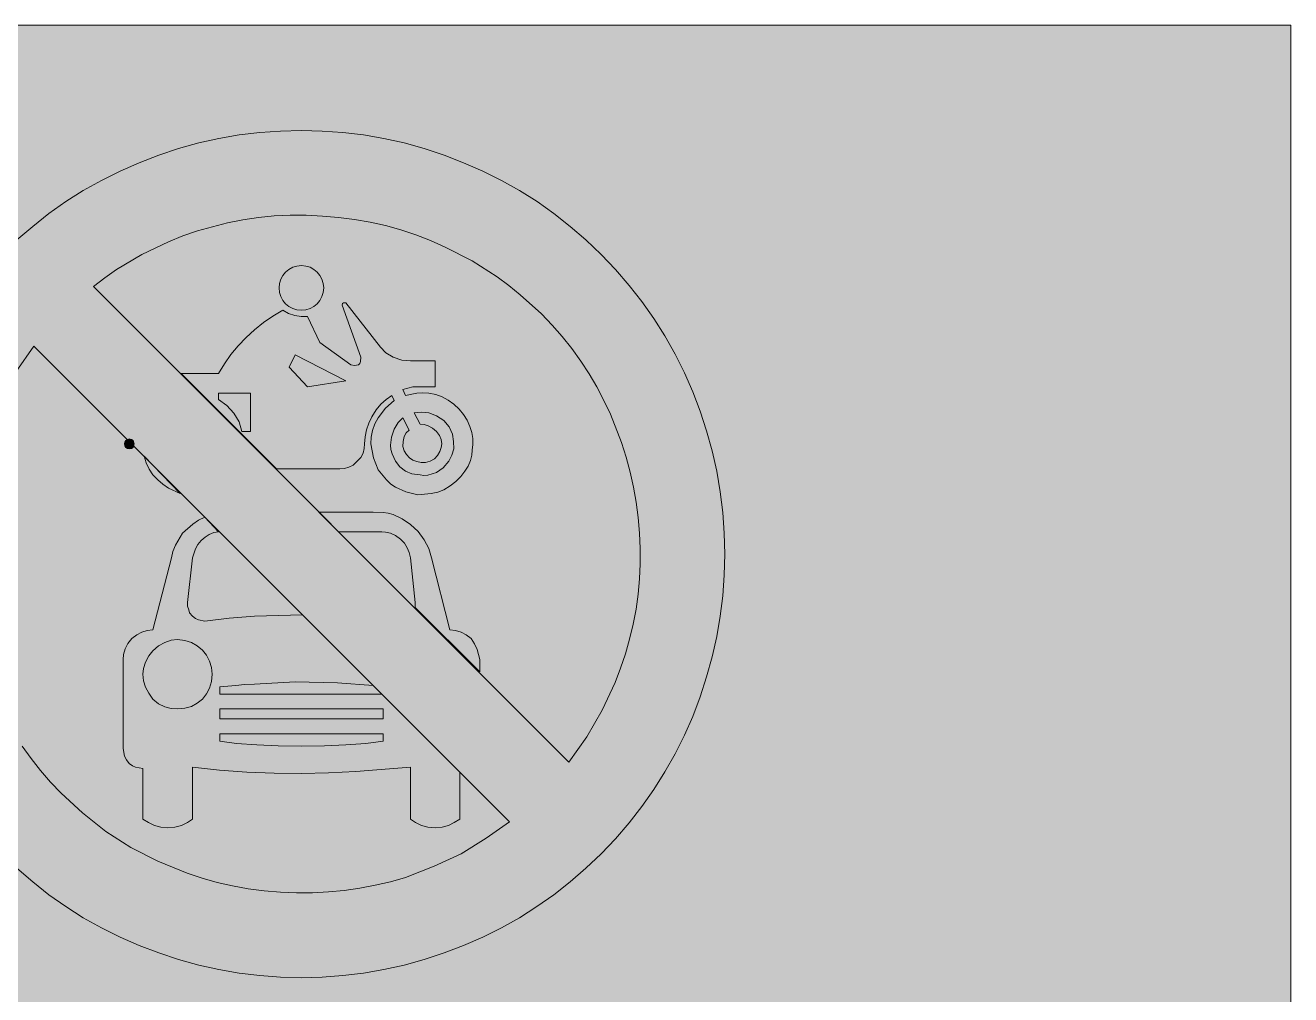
# Model space of a CAD drawing. Header units: metres. Extents: x 141 to 429, y 13 to 259.
# Drawn here: x 244.8 to 428.8, y 118.3 to 259.2 of the extents above; entities that cross this region are included whole.
import ezdxf

# ---------------------------------------------------------------- set-up
doc = ezdxf.new("R2010")
doc.units = ezdxf.units.M
for name, color, linetype, true_color in [('FILL_BLACK_000000', 7, 'Continuous', 0x000000), ('FILL_RED_FF0000', 7, 'Continuous', 0xff0000), ('FILL_WHITE_FFFFFF', 7, 'Continuous', 0xffffff), ('FILL_YELLOW_FFFF00', 7, 'Continuous', 0xffff00), ('STROKE_BLACK_000000', 7, 'Continuous', 0x000000)]:
    doc.layers.add(name, color=color, linetype=linetype, true_color=true_color)

msp = doc.modelspace()

# ---------------------------------------------------------------- hatches: boundary and pattern name
at = {"layer": 'FILL_BLACK_000000', "true_color": 0x000000}
h = msp.add_hatch(color=7, dxfattribs=at)
h.dxf.hatch_style = 1
h.paths.add_polyline_path([(288.11, 220.38), (287.93, 219.77), (287.63, 219.22), (287.24, 218.74), (286.76, 218.35), (286.21, 218.05), (285.6, 217.87), (284.94, 217.8), (284.28, 217.87), (283.67, 218.05), (283.12, 218.35), (282.65, 218.74), (282.25, 219.22), (281.95, 219.77), (281.77, 220.38), (281.7, 221.04), (281.77, 221.7), (281.95, 222.31), (282.25, 222.86), (282.65, 223.33), (283.12, 223.73), (283.67, 224.03), (284.28, 224.21), (284.94, 224.28), (285.6, 224.21), (286.21, 224.03), (286.76, 223.73), (287.24, 223.33), (287.63, 222.86), (287.93, 222.31), (288.11, 221.7), (288.18, 221.04), (288.11, 220.38)])
h = msp.add_hatch(color=7, dxfattribs=at)
h.dxf.hatch_style = 1
h.paths.add_polyline_path([(299.7, 206.28), (300.06, 205.38), (301.7, 205.76), (302.57, 205.81), (303.48, 205.74), (304.5, 205.54), (305.42, 205.2), (306.26, 204.73), (307.08, 204.12), (307.85, 203.41), (308.52, 202.63), (309.05, 201.79), (309.42, 200.88), (309.73, 200.04), (309.87, 199.17), (309.88, 198.3), (309.78, 197.46), (309.71, 196.73), (309.51, 195.93), (309.17, 195.13), (308.7, 194.4), (308.1, 193.62), (307.37, 192.91), (306.55, 192.27), (305.64, 191.7), (304.77, 191.36), (303.82, 191.14), (301.86, 190.98), (300.11, 191.38), (298.62, 192.06), (297.95, 192.53), (297.29, 193.12), (296.1, 194.58), (295.43, 196.33), (295.02, 198.36), (295.09, 199.33), (295.29, 200.32), (295.63, 201.27), (296.1, 202.14), (297.18, 203.58), (298.44, 204.66), (298.08, 205.38), (297.28, 204.8), (296.51, 204.12), (295.8, 203.3), (295.2, 202.32), (294.73, 201.37), (294.39, 200.41), (294.19, 199.41), (294.12, 198.36), (294.08, 197.69), (293.92, 197.03), (293.59, 196.41), (293.04, 195.84), (292.47, 195.29), (291.85, 194.96), (291.19, 194.8), (290.52, 194.76), (281.34, 194.76), (267.48, 208.62), (272.88, 208.62), (273.74, 210.01), (274.7, 211.35), (275.75, 212.62), (276.89, 213.82), (278.11, 214.94), (279.41, 215.99), (280.79, 216.94), (282.24, 217.8), (283.08, 217.33), (283.97, 217.01), (284.9, 216.86), (285.84, 216.9), (287.64, 213.12), (292.14, 209.88), (292.68, 209.74), (293.22, 209.88), (293.43, 210.07), (293.54, 210.35), (293.58, 210.96), (290.88, 218.52), (290.9, 218.77), (291.06, 218.88), (291.42, 218.88), (296.46, 212.4), (297.23, 211.61), (298.26, 210.96), (299.52, 210.55), (300.78, 210.42), (304.38, 210.42), (304.38, 206.64), (302.58, 206.64), (301.14, 206.64), (299.7, 206.28)])
h.paths.add_polyline_path([(297.9, 198.18), (297.96, 197.54), (298.13, 196.94), (298.62, 195.84), (299.27, 195.05), (300.06, 194.4), (301.01, 193.99), (302.22, 193.86), (302.76, 193.79), (303.32, 193.84), (304.56, 194.22), (305.53, 194.89), (306.36, 195.84), (306.79, 196.74), (307.08, 197.64), (307.06, 198.72), (306.9, 199.8), (306.41, 200.86), (305.64, 201.78), (304.56, 202.45), (303.48, 202.86), (302.4, 202.99), (301.32, 202.86), (302.22, 201.24), (302.79, 201.17), (303.39, 200.97), (303.99, 200.63), (304.56, 200.16), (305, 199.59), (305.26, 198.99), (305.34, 198.39), (305.28, 197.82), (305.08, 197.26), (304.74, 196.69), (304.27, 196.2), (303.66, 195.84), (302.99, 195.67), (302.33, 195.66), (301.71, 195.79), (301.14, 196.02), (300.64, 196.35), (300.22, 196.81), (299.9, 197.36), (299.7, 198), (299.72, 198.72), (299.88, 199.44), (300.17, 199.96), (300.6, 200.34), (299.7, 202.14), (299, 201.46), (298.44, 200.52), (298.04, 199.35), (297.9, 198.18)], flags=16)
h.paths.add_polyline_path([(285.84, 206.64), (291.42, 207.54), (284.04, 211.32), (283.14, 209.52), (285.84, 206.64)], flags=16)
h.paths.add_polyline_path([(277.56, 205.74), (272.88, 205.74), (272.88, 204.84), (274.12, 203.93), (275.13, 202.84), (275.87, 201.57), (276.3, 200.16), (277.56, 200.16), (277.56, 205.74)], flags=16)
h = msp.add_hatch(color=7, dxfattribs=at)
h.dxf.hatch_style = 1
h.paths.add_polyline_path([(260.48, 197.86), (260.26, 197.7), (259.92, 197.64), (259.66, 197.7), (259.43, 197.86), (259.26, 198.1), (259.2, 198.36), (259.26, 198.62), (259.43, 198.85), (259.66, 199.02), (259.92, 199.08), (260.26, 199.02), (260.48, 198.85), (260.64, 198.36), (260.48, 197.86)])
h = msp.add_hatch(color=7, dxfattribs=at)
h.dxf.hatch_style = 1
h.paths.add_polyline_path([(267.3, 191.16), (265.61, 191.95), (264.79, 192.5), (264.06, 193.14), (263.35, 193.88), (262.8, 194.71), (262.39, 195.62), (262.08, 196.56), (267.3, 191.16)])
h = msp.add_hatch(color=7, dxfattribs=at)
h.dxf.hatch_style = 1
h.paths.add_polyline_path([(267.66, 185.4), (269.14, 186.7), (269.99, 187.27), (270.9, 187.74), (272.88, 185.58), (272.21, 185.48), (271.55, 185.22), (270.93, 184.82), (270.36, 184.32), (269.88, 183.75), (269.53, 183.13), (269.1, 181.8), (268.38, 175.32), (268.4, 174.78), (268.56, 174.24), (268.69, 173.79), (269.1, 173.34), (269.53, 173), (270, 172.78), (270.9, 172.62), (274.43, 173.05), (278.1, 173.34), (285.12, 173.52), (295.38, 163.26), (290.18, 163.66), (284.04, 163.8), (278.1, 163.44), (276.68, 163.42), (275.4, 163.26), (273.06, 163.08), (273.06, 162), (296.64, 162), (307.98, 150.66), (307.98, 143.82), (307.16, 143.32), (306.31, 142.92), (305.4, 142.66), (304.38, 142.56), (303.34, 142.66), (302.38, 142.92), (301.52, 143.32), (300.78, 143.82), (300.78, 151.38), (292.86, 150.73), (288.88, 150.54), (284.94, 150.48), (281, 150.52), (277.02, 150.66), (273.04, 150.94), (269.1, 151.38), (269.1, 143.82), (268.36, 143.32), (267.5, 142.92), (266.54, 142.66), (265.5, 142.56), (264.48, 142.66), (263.56, 142.92), (262.72, 143.32), (261.9, 143.82), (261.9, 151.2), (260.84, 151.36), (260.36, 151.58), (259.92, 151.92), (259.49, 152.46), (259.2, 153), (259.02, 154.08), (259.02, 167.04), (259.09, 167.77), (259.31, 168.57), (259.7, 169.37), (260.28, 170.1), (260.99, 170.6), (261.74, 171), (262.53, 171.26), (263.34, 171.36), (266.04, 181.8), (266.27, 182.74), (266.65, 183.67), (267.66, 185.4)])
h.paths.add_polyline_path([(270.54, 168.41), (269.8, 169.04), (268.94, 169.51), (267.98, 169.81), (266.94, 169.92), (266, 169.82), (265.07, 169.51), (264.18, 169.01), (263.34, 168.3), (262.74, 167.54), (262.28, 166.66), (262, 165.74), (261.9, 164.88), (262, 163.94), (262.28, 163.01), (262.74, 162.12), (263.34, 161.28), (264.18, 160.6), (265.07, 160.15), (266, 159.91), (266.94, 159.84), (267.98, 159.94), (268.94, 160.22), (269.8, 160.68), (270.54, 161.28), (271.14, 162.02), (271.6, 162.88), (271.88, 163.84), (271.98, 164.88), (271.88, 165.87), (271.6, 166.81), (271.14, 167.66), (270.54, 168.41)], flags=16)
h.paths.add_polyline_path([(273.06, 158.4), (296.82, 158.4), (296.82, 159.84), (273.06, 159.84), (273.06, 158.4)], flags=16)
h.paths.add_polyline_path([(273.06, 155.16), (275.49, 154.82), (278.46, 154.62), (281.56, 154.46), (284.94, 154.44), (288.31, 154.46), (291.42, 154.62), (294.3, 154.8), (296.82, 155.16), (296.82, 156.24), (273.06, 156.24), (273.06, 155.16)], flags=16)
h = msp.add_hatch(color=7, dxfattribs=at)
h.dxf.hatch_style = 1
h.paths.add_polyline_path([(290.34, 185.58), (287.46, 188.46), (295.38, 188.46), (296.82, 188.41), (297.56, 188.31), (298.26, 188.1), (299.59, 187.45), (300.78, 186.66), (301.89, 185.62), (302.78, 184.43), (303.44, 183.14), (303.84, 181.8), (306.54, 171.36), (307.35, 171.25), (308.16, 171), (308.88, 170.62), (309.6, 170.1), (310.12, 169.29), (310.5, 168.48), (310.86, 167.04), (310.86, 165.24), (301.5, 174.6), (301.5, 174.96), (301.5, 175.32), (300.78, 181.8), (300.61, 182.58), (300.33, 183.28), (299.92, 183.93), (299.34, 184.5), (298.64, 185.05), (297.9, 185.38), (297.16, 185.54), (296.46, 185.58), (290.34, 185.58)])
at = {"layer": 'FILL_RED_FF0000', "true_color": 0xff0000}
h = msp.add_hatch(color=7, dxfattribs=at)
h.dxf.hatch_style = 1
h.paths.add_polyline_path([(346.42, 179.31), (346.2, 176.3), (345.83, 173.31), (345.31, 170.35), (344.65, 167.41), (343.84, 164.49), (342.9, 161.61), (341.82, 158.76), (340.61, 156.02), (339.26, 153.33), (337.78, 150.71), (336.17, 148.16), (334.44, 145.69), (332.58, 143.29), (330.6, 140.99), (328.5, 138.78), (326.3, 136.68), (324.01, 134.7), (321.64, 132.84), (319.18, 131.11), (316.65, 129.5), (314.02, 128.02), (311.31, 126.67), (308.52, 125.46), (305.67, 124.38), (302.79, 123.44), (299.87, 122.63), (296.93, 121.97), (293.97, 121.45), (290.98, 121.08), (287.97, 120.86), (284.94, 120.78), (281.91, 120.86), (278.9, 121.08), (275.91, 121.45), (272.95, 121.97), (270.01, 122.63), (267.09, 123.44), (264.21, 124.38), (261.36, 125.46), (258.57, 126.67), (255.86, 128.02), (253.23, 129.5), (250.7, 131.11), (248.24, 132.84), (245.87, 134.7), (243.58, 136.68), (241.38, 138.78), (239.28, 140.99), (237.3, 143.29), (235.44, 145.69), (233.71, 148.16), (232.1, 150.71), (230.62, 153.33), (229.27, 156.02), (228.06, 158.76), (226.98, 161.61), (226.04, 164.49), (225.23, 167.41), (224.57, 170.35), (224.05, 173.31), (223.68, 176.3), (223.46, 179.31), (223.38, 182.34), (223.46, 185.38), (223.68, 188.4), (224.05, 191.41), (224.57, 194.4), (225.23, 197.35), (226.04, 200.26), (226.98, 203.12), (228.06, 205.92), (229.27, 208.71), (230.62, 211.42), (232.1, 214.05), (233.71, 216.58), (235.44, 219.04), (237.3, 221.41), (239.28, 223.7), (241.38, 225.9), (243.58, 228), (245.87, 229.98), (248.24, 231.84), (250.7, 233.57), (253.23, 235.18), (255.86, 236.66), (258.57, 238.01), (261.36, 239.22), (264.21, 240.35), (267.09, 241.32), (270.01, 242.12), (272.95, 242.77), (275.91, 243.27), (278.9, 243.62), (281.91, 243.83), (284.94, 243.9), (287.97, 243.83), (290.98, 243.62), (293.97, 243.27), (296.93, 242.77), (299.87, 242.12), (302.79, 241.32), (305.67, 240.35), (308.52, 239.22), (311.31, 238.01), (314.02, 236.66), (316.65, 235.18), (319.19, 233.57), (321.64, 231.84), (324.01, 229.98), (326.3, 228), (328.5, 225.9), (330.6, 223.7), (332.58, 221.41), (334.44, 219.04), (336.17, 216.58), (337.78, 214.05), (339.26, 211.42), (340.61, 208.71), (341.82, 205.92), (342.9, 203.12), (343.84, 200.26), (344.65, 197.35), (345.31, 194.4), (345.83, 191.41), (346.2, 188.4), (346.42, 185.38), (346.5, 182.34), (346.42, 179.31)])
at = {"layer": 'FILL_WHITE_FFFFFF', "true_color": 0xffffff}
h = msp.add_hatch(color=7, dxfattribs=at)
h.dxf.hatch_style = 1
h.paths.add_polyline_path([(254.7, 221.22), (256.35, 222.51), (258.07, 223.69), (261.72, 225.9), (265.63, 227.74), (267.69, 228.58), (269.82, 229.32), (274.2, 230.49), (276.44, 230.94), (278.71, 231.28), (281, 231.51), (283.31, 231.62), (285.65, 231.62), (288, 231.48), (290.35, 231.29), (292.66, 231), (294.94, 230.61), (297.18, 230.11), (299.39, 229.5), (301.57, 228.77), (303.71, 227.93), (305.82, 226.98), (309.74, 224.95), (313.38, 222.66), (315.1, 221.39), (316.76, 220.03), (319.86, 217.26), (321.41, 215.64), (322.87, 213.96), (324.25, 212.21), (325.55, 210.41), (326.76, 208.55), (327.89, 206.64), (328.92, 204.68), (329.87, 202.68), (331.49, 198.55), (332.17, 196.43), (332.74, 194.28), (333.23, 192.09), (333.61, 189.88), (333.89, 187.65), (334.08, 185.4), (334.19, 183.17), (334.2, 180.95), (334.1, 178.73), (333.89, 176.53), (333.59, 174.33), (333.18, 172.16), (332.66, 170), (332.05, 167.87), (331.35, 165.77), (330.55, 163.7), (328.66, 159.66), (326.42, 155.78), (323.82, 152.1), (254.7, 221.22)])
h = msp.add_hatch(color=7, dxfattribs=at)
h.dxf.hatch_style = 1
h.paths.add_polyline_path([(315.18, 143.46), (311.8, 141.05), (308.16, 138.78), (304.24, 137), (300.06, 135.36), (297.88, 134.74), (295.68, 134.21), (293.44, 133.79), (291.17, 133.47), (288.88, 133.25), (286.57, 133.13), (284.23, 133.12), (281.88, 133.2), (279.53, 133.39), (277.22, 133.7), (274.94, 134.12), (272.7, 134.64), (270.49, 135.26), (268.31, 135.98), (264.06, 137.7), (260.14, 139.72), (256.5, 142.02), (253.12, 144.74), (250.02, 147.6), (248.47, 149.22), (247.01, 150.9), (245.63, 152.63), (244.33, 154.42), (243.12, 156.27), (241.99, 158.16), (240.01, 162.09), (239.15, 164.12), (238.39, 166.19), (237.71, 168.29), (237.14, 170.43), (236.65, 172.6), (236.27, 174.8), (235.99, 177.03), (235.8, 179.28), (235.69, 181.54), (235.68, 183.78), (235.78, 186.01), (235.99, 188.23), (236.29, 190.43), (236.7, 192.6), (237.22, 194.75), (237.82, 196.87), (238.53, 198.97), (239.33, 201.03), (241.22, 205.05), (243.46, 208.9), (246.06, 212.58), (315.18, 143.46)])
at = {"layer": 'FILL_YELLOW_FFFF00', "true_color": 0xffff00}
h = msp.add_hatch(color=7, dxfattribs=at)
h.dxf.hatch_style = 1
h.paths.add_polyline_path([(428.76, 259.2), (428.76, 12.78), (141.12, 12.78), (141.12, 259.2), (428.76, 259.2)])

# ---------------------------------------------------------------- linework, layer by layer
at = {"layer": 'FILL_BLACK_000000', "lineweight": 0, "true_color": 0x000000}
for points in [[(288.11, 220.38), (287.93, 219.77), (287.63, 219.22), (287.24, 218.74), (286.76, 218.35), (286.21, 218.05), (285.6, 217.87), (284.94, 217.8), (284.28, 217.87), (283.67, 218.05), (283.12, 218.35), (282.65, 218.74), (282.25, 219.22), (281.95, 219.77), (281.77, 220.38), (281.7, 221.04), (281.77, 221.7), (281.95, 222.31), (282.25, 222.86), (282.65, 223.33), (283.12, 223.73), (283.67, 224.03), (284.28, 224.21), (284.94, 224.28), (285.6, 224.21), (286.21, 224.03), (286.76, 223.73), (287.24, 223.33), (287.63, 222.86), (287.93, 222.31), (288.11, 221.7), (288.18, 221.04)], [(299.7, 206.28), (300.06, 205.38), (301.7, 205.76), (302.57, 205.81), (303.48, 205.74), (304.5, 205.54), (305.42, 205.2), (306.26, 204.73), (307.08, 204.12), (307.85, 203.41), (308.52, 202.63), (309.05, 201.79), (309.42, 200.88), (309.73, 200.04), (309.87, 199.17), (309.88, 198.3), (309.78, 197.46), (309.71, 196.73), (309.51, 195.93), (309.17, 195.13), (308.7, 194.4), (308.1, 193.62), (307.37, 192.91), (306.55, 192.27), (305.64, 191.7), (304.77, 191.36), (303.82, 191.14), (301.86, 190.98), (300.11, 191.38), (298.62, 192.06), (297.95, 192.53), (297.29, 193.12), (296.1, 194.58), (295.43, 196.33), (295.02, 198.36), (295.09, 199.33), (295.29, 200.32), (295.63, 201.27), (296.1, 202.14), (297.18, 203.58), (298.44, 204.66), (298.08, 205.38), (297.28, 204.8), (296.51, 204.12), (295.8, 203.3), (295.2, 202.32), (294.73, 201.37), (294.39, 200.41), (294.19, 199.41), (294.12, 198.36), (294.08, 197.69), (293.92, 197.03), (293.59, 196.41), (293.04, 195.84), (292.47, 195.29), (291.85, 194.96), (291.19, 194.8), (290.52, 194.76), (281.34, 194.76), (267.48, 208.62), (272.88, 208.62), (273.74, 210.01), (274.7, 211.35), (275.75, 212.62), (276.89, 213.82), (278.11, 214.94), (279.41, 215.99), (280.79, 216.94), (282.24, 217.8), (283.08, 217.33), (283.97, 217.01), (284.9, 216.86), (285.84, 216.9), (287.64, 213.12), (292.14, 209.88), (292.68, 209.74), (293.22, 209.88), (293.43, 210.07), (293.54, 210.35), (293.58, 210.96), (290.88, 218.52), (290.9, 218.77), (291.06, 218.88), (291.42, 218.88), (296.46, 212.4), (297.23, 211.61), (298.26, 210.96), (299.52, 210.55), (300.78, 210.42), (304.38, 210.42), (304.38, 206.64), (302.58, 206.64), (301.14, 206.64)], [(285.84, 206.64), (291.42, 207.54), (284.04, 211.32), (283.14, 209.52)], [(277.56, 205.74), (272.88, 205.74), (272.88, 204.84), (274.12, 203.93), (275.13, 202.84), (275.87, 201.57), (276.3, 200.16), (277.56, 200.16)], [(297.9, 198.18), (297.96, 197.54), (298.13, 196.94), (298.62, 195.84), (299.27, 195.05), (300.06, 194.4), (301.01, 193.99), (302.22, 193.86), (302.76, 193.79), (303.32, 193.84), (304.56, 194.22), (305.53, 194.89), (306.36, 195.84), (306.79, 196.74), (307.08, 197.64), (307.06, 198.72), (306.9, 199.8), (306.41, 200.86), (305.64, 201.78), (304.56, 202.45), (303.48, 202.86), (302.4, 202.99), (301.32, 202.86), (302.22, 201.24), (302.79, 201.17), (303.39, 200.97), (303.99, 200.63), (304.56, 200.16), (305, 199.59), (305.26, 198.99), (305.34, 198.39), (305.28, 197.82), (305.08, 197.26), (304.74, 196.69), (304.27, 196.2), (303.66, 195.84), (302.99, 195.67), (302.33, 195.66), (301.71, 195.79), (301.14, 196.02), (300.64, 196.35), (300.22, 196.81), (299.9, 197.36), (299.7, 198), (299.72, 198.72), (299.88, 199.44), (300.17, 199.96), (300.6, 200.34), (299.7, 202.14), (299, 201.46), (298.44, 200.52), (298.04, 199.35)], [(260.48, 197.86), (260.26, 197.7), (259.92, 197.64), (259.66, 197.7), (259.43, 197.86), (259.26, 198.1), (259.2, 198.36), (259.26, 198.62), (259.43, 198.85), (259.66, 199.02), (259.92, 199.08), (260.26, 199.02), (260.48, 198.85), (260.64, 198.36)], [(267.3, 191.16), (265.61, 191.95), (264.79, 192.5), (264.06, 193.14), (263.35, 193.88), (262.8, 194.71), (262.39, 195.62), (262.08, 196.56)], [(267.66, 185.4), (269.14, 186.7), (269.99, 187.27), (270.9, 187.74), (272.88, 185.58), (272.21, 185.48), (271.55, 185.22), (270.93, 184.82), (270.36, 184.32), (269.88, 183.75), (269.53, 183.13), (269.1, 181.8), (268.38, 175.32), (268.4, 174.78), (268.56, 174.24), (268.69, 173.79), (269.1, 173.34), (269.53, 173), (270, 172.78), (270.9, 172.62), (274.43, 173.05), (278.1, 173.34), (285.12, 173.52), (295.38, 163.26), (290.18, 163.66), (284.04, 163.8), (278.1, 163.44), (276.68, 163.42), (275.4, 163.26), (273.06, 163.08), (273.06, 162), (296.64, 162), (307.98, 150.66), (307.98, 143.82), (307.16, 143.32), (306.31, 142.92), (305.4, 142.66), (304.38, 142.56), (303.34, 142.66), (302.38, 142.92), (301.52, 143.32), (300.78, 143.82), (300.78, 151.38), (292.86, 150.73), (288.88, 150.54), (284.94, 150.48), (281, 150.52), (277.02, 150.66), (273.04, 150.94), (269.1, 151.38), (269.1, 143.82), (268.36, 143.32), (267.5, 142.92), (266.54, 142.66), (265.5, 142.56), (264.48, 142.66), (263.56, 142.92), (262.72, 143.32), (261.9, 143.82), (261.9, 151.2), (260.84, 151.36), (260.36, 151.58), (259.92, 151.92), (259.49, 152.46), (259.2, 153), (259.02, 154.08), (259.02, 167.04), (259.09, 167.77), (259.31, 168.57), (259.7, 169.37), (260.28, 170.1), (260.99, 170.6), (261.74, 171), (262.53, 171.26), (263.34, 171.36), (266.04, 181.8), (266.27, 182.74), (266.65, 183.67)], [(290.34, 185.58), (287.46, 188.46), (295.38, 188.46), (296.82, 188.41), (297.56, 188.31), (298.26, 188.1), (299.59, 187.45), (300.78, 186.66), (301.89, 185.62), (302.78, 184.43), (303.44, 183.14), (303.84, 181.8), (306.54, 171.36), (307.35, 171.25), (308.16, 171), (308.88, 170.62), (309.6, 170.1), (310.12, 169.29), (310.5, 168.48), (310.86, 167.04), (310.86, 165.24), (301.5, 174.6), (301.5, 174.96), (301.5, 175.32), (300.78, 181.8), (300.61, 182.58), (300.33, 183.28), (299.92, 183.93), (299.34, 184.5), (298.64, 185.05), (297.9, 185.38), (297.16, 185.54), (296.46, 185.58)], [(270.54, 168.41), (269.8, 169.04), (268.94, 169.51), (267.98, 169.81), (266.94, 169.92), (266, 169.82), (265.07, 169.51), (264.18, 169.01), (263.34, 168.3), (262.74, 167.54), (262.28, 166.66), (262, 165.74), (261.9, 164.88), (262, 163.94), (262.28, 163.01), (262.74, 162.12), (263.34, 161.28), (264.18, 160.6), (265.07, 160.15), (266, 159.91), (266.94, 159.84), (267.98, 159.94), (268.94, 160.22), (269.8, 160.68), (270.54, 161.28), (271.14, 162.02), (271.6, 162.88), (271.88, 163.84), (271.98, 164.88), (271.88, 165.87), (271.6, 166.81), (271.14, 167.66)], [(273.06, 158.4), (296.82, 158.4), (296.82, 159.84), (273.06, 159.84)], [(273.06, 155.16), (275.49, 154.82), (278.46, 154.62), (281.56, 154.46), (284.94, 154.44), (288.31, 154.46), (291.42, 154.62), (294.3, 154.8), (296.82, 155.16), (296.82, 156.24), (273.06, 156.24)]]:
    msp.add_lwpolyline(points, close=True, dxfattribs=at)
at = {"layer": 'FILL_RED_FF0000', "lineweight": 0, "true_color": 0xff0000}
msp.add_lwpolyline([(243.58, 228), (245.87, 229.98), (248.24, 231.84), (250.7, 233.57), (253.23, 235.18), (255.86, 236.66), (258.57, 238.01), (261.36, 239.22), (264.21, 240.35), (267.09, 241.32), (270.01, 242.12), (272.95, 242.77), (275.91, 243.27), (278.9, 243.62), (281.91, 243.83), (284.94, 243.9), (287.97, 243.83), (290.98, 243.62), (293.97, 243.27), (296.93, 242.77), (299.87, 242.12), (302.79, 241.32), (305.67, 240.35), (308.52, 239.22), (311.31, 238.01), (314.02, 236.66), (316.65, 235.18), (319.19, 233.57), (321.64, 231.84), (324.01, 229.98), (326.3, 228), (328.5, 225.9), (330.6, 223.7), (332.58, 221.41), (334.44, 219.04), (336.17, 216.58), (337.78, 214.05), (339.26, 211.42), (340.61, 208.71), (341.82, 205.92), (342.9, 203.12), (343.84, 200.26), (344.65, 197.35), (345.31, 194.4), (345.83, 191.41), (346.2, 188.4), (346.42, 185.38), (346.5, 182.34), (346.42, 179.31), (346.2, 176.3), (345.83, 173.31), (345.31, 170.35), (344.65, 167.41), (343.84, 164.49), (342.9, 161.61), (341.82, 158.76), (340.61, 156.02), (339.26, 153.33), (337.78, 150.71), (336.17, 148.16), (334.44, 145.69), (332.58, 143.29), (330.6, 140.99), (328.5, 138.78), (326.3, 136.68), (324.01, 134.7), (321.64, 132.84), (319.18, 131.11), (316.65, 129.5), (314.02, 128.02), (311.31, 126.67), (308.52, 125.46), (305.67, 124.38), (302.79, 123.44), (299.87, 122.63), (296.93, 121.97), (293.97, 121.45), (290.98, 121.08), (287.97, 120.86), (284.94, 120.78), (281.91, 120.86), (278.9, 121.08), (275.91, 121.45), (272.95, 121.97), (270.01, 122.63), (267.09, 123.44), (264.21, 124.38), (261.36, 125.46), (258.57, 126.67), (255.86, 128.02), (253.23, 129.5), (250.7, 131.11), (248.24, 132.84), (245.87, 134.7), (243.58, 136.68)], dxfattribs=at)
at = {"layer": 'FILL_WHITE_FFFFFF', "lineweight": 0, "true_color": 0xffffff}
msp.add_lwpolyline([(254.7, 221.22), (256.35, 222.51), (258.07, 223.69), (261.72, 225.9), (265.63, 227.74), (267.69, 228.58), (269.82, 229.32), (274.2, 230.49), (276.44, 230.94), (278.71, 231.28), (281, 231.51), (283.31, 231.62), (285.65, 231.62), (288, 231.48), (290.35, 231.29), (292.66, 231), (294.94, 230.61), (297.18, 230.11), (299.39, 229.5), (301.57, 228.77), (303.71, 227.93), (305.82, 226.98), (309.74, 224.95), (313.38, 222.66), (315.1, 221.39), (316.76, 220.03), (319.86, 217.26), (321.41, 215.64), (322.87, 213.96), (324.25, 212.21), (325.55, 210.41), (326.76, 208.55), (327.89, 206.64), (328.92, 204.68), (329.87, 202.68), (331.49, 198.55), (332.17, 196.43), (332.74, 194.28), (333.23, 192.09), (333.61, 189.88), (333.89, 187.65), (334.08, 185.4), (334.19, 183.17), (334.2, 180.95), (334.1, 178.73), (333.89, 176.53), (333.59, 174.33), (333.18, 172.16), (332.66, 170), (332.05, 167.87), (331.35, 165.77), (330.55, 163.7), (328.66, 159.66), (326.42, 155.78), (323.82, 152.1)], close=True, dxfattribs=at)
msp.add_lwpolyline([(243.46, 208.9), (246.06, 212.58), (315.18, 143.46), (311.8, 141.05), (308.16, 138.78), (304.24, 137), (300.06, 135.36), (297.88, 134.74), (295.68, 134.21), (293.44, 133.79), (291.17, 133.47), (288.88, 133.25), (286.57, 133.13), (284.23, 133.12), (281.88, 133.2), (279.53, 133.39), (277.22, 133.7), (274.94, 134.12), (272.7, 134.64), (270.49, 135.26), (268.31, 135.98), (264.06, 137.7), (260.14, 139.72), (256.5, 142.02), (253.12, 144.74), (250.02, 147.6), (248.47, 149.22), (247.01, 150.9), (245.63, 152.63), (244.33, 154.42)], dxfattribs=at)
at = {"layer": 'FILL_YELLOW_FFFF00', "lineweight": 0, "true_color": 0xffff00}
msp.add_lwpolyline([(428.76, 259.2), (428.76, 12.78), (141.12, 12.78), (141.12, 259.2)], close=True, dxfattribs=at)
at = {"layer": 'STROKE_BLACK_000000', "lineweight": 0, "true_color": 0x000000}
msp.add_lwpolyline([(296.46, 185.58), (296.64, 185.58)], dxfattribs=at)

doc.saveas('drawing.dxf')
